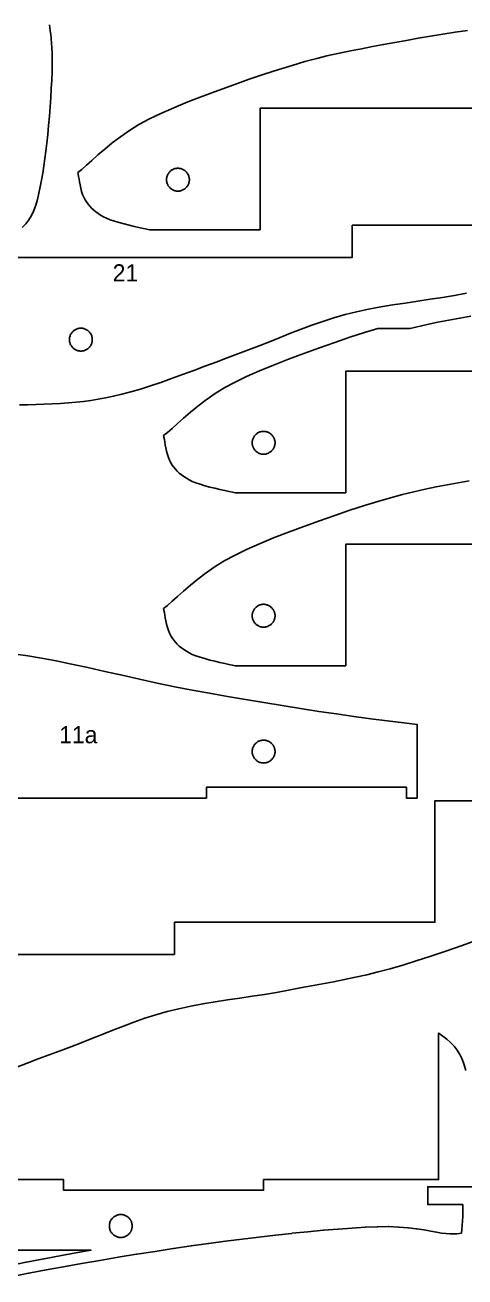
# Model space of a CAD drawing. Header units: metres. Extents: x 5 to 594, y 19 to 394.
# Drawn here: x 302.6 to 364.2, y 23.4 to 198.5 of the extents above; entities that cross this region are included whole.
import ezdxf
from ezdxf.enums import TextEntityAlignment as Align

# ---------------------------------------------------------------- set-up
doc = ezdxf.new("R2010")
doc.units = ezdxf.units.M
for name, color, linetype in [('CORTAR', 1, 'Continuous'), ('GRABAR', 5, 'Continuous'), ('GRABAR_RELLENO', 4, 'Continuous')]:
    doc.layers.add(name, color=color, linetype=linetype)

msp = doc.modelspace()

# ---------------------------------------------------------------- linework, layer by layer
at = {"layer": 'CORTAR'}
for points in [[(306.03, 198.54), (306.08, 198.15), (306.13, 197.7), (306.19, 197.19), (306.26, 196.62), (306.31, 195.99), (306.36, 195.3), (306.4, 194.55), (306.41, 193.74), (306.4, 192.87), (306.37, 191.9), (306.32, 190.81), (306.26, 189.62), (306.19, 188.36), (306.1, 187.06), (306, 185.74), (305.89, 184.44), (305.77, 183.18), (305.64, 181.98), (305.5, 180.87), (305.36, 179.83), (305.21, 178.8), (305.06, 177.79), (304.9, 176.82), (304.73, 175.87), (304.53, 174.97), (304.32, 174.11), (304.08, 173.3), (303.81, 172.56), (303.5, 171.87), (303.13, 171.25), (302.69, 170.69), (302.19, 170.18)], [(372, 186.87), (335.5, 186.87), (335.5, 169.87), (320, 169.87), (319.63, 169.96), (319.14, 170.07), (318.55, 170.2), (317.89, 170.35), (317.19, 170.51), (316.47, 170.68), (315.77, 170.87), (315.1, 171.06), (314.51, 171.27), (314, 171.47), (313.57, 171.69), (313.18, 171.91), (312.82, 172.14), (312.49, 172.38), (312.19, 172.64), (311.91, 172.9), (311.66, 173.17), (311.42, 173.46), (311.21, 173.76), (311, 174.07), (310.81, 174.42), (310.66, 174.82), (310.52, 175.24), (310.41, 175.69), (310.31, 176.14), (310.23, 176.57), (310.16, 176.97), (310.1, 177.34), (310.05, 177.64), (310, 177.87), (310.55, 178.32), (311.2, 178.89), (311.95, 179.57), (312.8, 180.33), (312.8, 180.33), (313.75, 181.15), (314.8, 182.01), (315.95, 182.89), (317.2, 183.75), (318.55, 184.59), (320, 185.37), (321.61, 186.14), (323.42, 186.94), (325.39, 187.75), (327.47, 188.56), (329.62, 189.37), (331.81, 190.16), (333.98, 190.92), (336.1, 191.63), (338.12, 192.28), (340, 192.87), (341.76, 193.39), (343.44, 193.84), (345.06, 194.23), (346.64, 194.58), (348.19, 194.9), (349.72, 195.2), (351.25, 195.49), (352.8, 195.77), (354.38, 196.06), (356, 196.37), (357.67, 196.68), (359.37, 196.96), (361.09, 197.23), (362.82, 197.49), (364.56, 197.75)], [(268.41, 166), (348.41, 166), (348.41, 170.5), (384.91, 170.5)], [(364.41, 161), (362.74, 160.69), (361.04, 160.41), (359.32, 160.14), (357.59, 159.88), (355.85, 159.62), (354.11, 159.36), (352.4, 159.07), (350.7, 158.75), (349.03, 158.4), (347.41, 158), (345.83, 157.55), (344.28, 157.06), (342.76, 156.53), (341.27, 155.97), (339.79, 155.39), (338.31, 154.81), (336.85, 154.21), (335.38, 153.63), (333.9, 153.05), (332.41, 152.5), (330.89, 151.95), (329.35, 151.37), (327.78, 150.78), (326.22, 150.19), (324.66, 149.61), (323.12, 149.05), (321.62, 148.52), (320.15, 148.03), (318.75, 147.58), (317.41, 147.2), (316.16, 146.87), (314.99, 146.59), (313.88, 146.35), (312.82, 146.15), (311.79, 145.98), (310.76, 145.84), (309.73, 145.73), (308.67, 145.64), (307.57, 145.56), (306.41, 145.5), (305.24, 145.45), (304.1, 145.41), (302.97, 145.38), (301.83, 145.37)], [(384, 150.07), (347.5, 150.07), (347.5, 133.07), (332, 133.07), (331.63, 133.16), (331.14, 133.27), (330.55, 133.4), (329.89, 133.55), (329.19, 133.71), (328.47, 133.88), (327.77, 134.07), (327.1, 134.26), (326.51, 134.47), (326, 134.67), (325.57, 134.89), (325.18, 135.11), (324.82, 135.34), (324.49, 135.58), (324.19, 135.84), (323.91, 136.1), (323.66, 136.37), (323.42, 136.66), (323.21, 136.96), (323, 137.27), (322.81, 137.62), (322.66, 138.02), (322.52, 138.44), (322.41, 138.89), (322.31, 139.34), (322.23, 139.77), (322.16, 140.17), (322.1, 140.54), (322.05, 140.84), (322, 141.07), (322.55, 141.52), (323.2, 142.09), (323.95, 142.77), (324.8, 143.53), (325.75, 144.35), (326.8, 145.21), (327.95, 146.09), (329.2, 146.95), (330.55, 147.79), (332, 148.57), (333.61, 149.34), (335.42, 150.14), (337.39, 150.95), (339.47, 151.76), (341.62, 152.57), (343.81, 153.36), (345.98, 154.12), (348.1, 154.83), (350.12, 155.48), (352, 156.07), (356.55, 156.07), (357.34, 156.26), (358.89, 156.61), (360.42, 156.93), (361.94, 157.22), (363.47, 157.51), (365.02, 157.79)], [(384, 125.87), (347.5, 125.87), (347.5, 108.87), (332, 108.87), (331.63, 108.96), (331.14, 109.07), (330.55, 109.2), (329.89, 109.35), (329.19, 109.51), (328.47, 109.68), (327.77, 109.87), (327.1, 110.06), (326.51, 110.27), (326, 110.47), (325.57, 110.69), (325.18, 110.91), (324.82, 111.14), (324.49, 111.38), (324.19, 111.64), (323.91, 111.9), (323.66, 112.17), (323.42, 112.46), (323.21, 112.76), (323, 113.07), (322.81, 113.42), (322.66, 113.82), (322.52, 114.24), (322.41, 114.69), (322.31, 115.14), (322.23, 115.57), (322.16, 115.97), (322.1, 116.34), (322.05, 116.64), (322, 116.87), (322.55, 117.32), (323.2, 117.89), (323.95, 118.57), (324.8, 119.33), (325.75, 120.15), (325.75, 120.15), (326.8, 121.01), (327.95, 121.89), (329.2, 122.75), (330.55, 123.59), (332, 124.37), (333.61, 125.14), (335.42, 125.94), (337.39, 126.75), (339.47, 127.56), (341.62, 128.37), (343.81, 129.16), (345.98, 129.92), (348.1, 130.63), (350.12, 131.28), (352, 131.87), (353.76, 132.39), (355.44, 132.84), (357.06, 133.23), (358.64, 133.58), (360.19, 133.9), (361.72, 134.2), (363.25, 134.49), (364.8, 134.77)], [(301.29, 110.51), (303, 110.27), (304.89, 109.96), (306.93, 109.57), (309.1, 109.12), (311.38, 108.62), (313.75, 108.09), (316.18, 107.54), (318.64, 106.99), (321.11, 106.45), (323.57, 105.94), (326, 105.47), (328.44, 105.03), (330.94, 104.59), (333.48, 104.15), (336.05, 103.72), (338.62, 103.3), (341.19, 102.89), (343.73, 102.5), (346.22, 102.13), (348.65, 101.79), (351, 101.47), (353.31, 101.18), (355.63, 100.9), (357.5, 100.68), (357.5, 90.37), (356, 90.37), (356, 91.87), (328, 91.87), (328, 90.37), (248, 90.37)], [(243.5, 68.5), (323.5, 68.5), (323.5, 73), (360, 73), (360, 90), (375.5, 90)], [(365.88, 70.5), (363.69, 69.71), (361.52, 68.96), (359.4, 68.24), (357.38, 67.59), (355.5, 67), (353.74, 66.49), (352.06, 66.04), (350.44, 65.64), (348.86, 65.29), (347.31, 64.97), (345.78, 64.67), (344.25, 64.39), (342.7, 64.1), (341.12, 63.81), (339.5, 63.5), (337.83, 63.19), (336.13, 62.91), (334.41, 62.64), (332.68, 62.38), (330.94, 62.12), (329.2, 61.86), (327.48, 61.57), (325.79, 61.25), (324.12, 60.9), (322.5, 60.5), (320.92, 60.05), (319.37, 59.56), (317.85, 59.03), (316.36, 58.47), (314.88, 57.89), (313.4, 57.31), (311.94, 56.71), (310.47, 56.13), (308.99, 55.55), (307.5, 55), (305.98, 54.45), (304.44, 53.87), (302.87, 53.28), (301.31, 52.69)], [(364.32, 52.26), (364.08, 53.07), (363.81, 53.82), (363.5, 54.5), (363.13, 55.12), (362.69, 55.68), (362.19, 56.19), (361.66, 56.65), (361.12, 57.06), (360.6, 57.43), (360.5, 57.49), (360.5, 37), (336, 37), (336, 35.5), (308, 35.5), (308, 37), (228, 37), (228, 41.5), (191.5, 41.5), (191.5, 58.5), (176, 58.5)], [(300.61, 23.37), (303.07, 23.88), (303.1, 23.89), (305.53, 24.36), (305.55, 24.36), (307.99, 24.8), (308, 24.8), (310.5, 25.25), (310.51, 25.25), (313.05, 25.69), (313.06, 25.69), (315.63, 26.12), (315.64, 26.12), (318.22, 26.54), (318.23, 26.54), (320.8, 26.95), (320.81, 26.95), (323.35, 27.34), (323.37, 27.35), (325.86, 27.71), (325.87, 27.72), (328.3, 28.06), (328.32, 28.06), (330.67, 28.38), (330.68, 28.38), (333, 28.67), (333.01, 28.68), (335.33, 28.96), (335.35, 28.96), (337.65, 29.23), (337.67, 29.23), (339.95, 29.47), (339.96, 29.48), (342.19, 29.7), (342.21, 29.7), (344.35, 29.9), (344.38, 29.9), (346.43, 30.07), (346.45, 30.08), (348.39, 30.22), (348.42, 30.22), (350.22, 30.33), (350.26, 30.33), (351.89, 30.4), (351.98, 30.4), (353.45, 30.41), (353.56, 30.41), (354.89, 30.36), (355, 30.36), (356.2, 30.26), (356.3, 30.25), (357.38, 30.12), (357.46, 30.11), (358.44, 29.96), (358.5, 29.95), (359.4, 29.79), (359.41, 29.79), (360.22, 29.64), (360.93, 29.52), (361.54, 29.44), (362.09, 29.4), (362.6, 29.4), (363.06, 29.42), (363.44, 29.46), (363.71, 29.5), (363.77, 30), (363.82, 30.58), (363.87, 31.21), (363.9, 31.9), (363.91, 32.64), (363.9, 33.44), (363.9, 33.5), (359, 33.5), (359, 36), (366.3, 36)]]:
    msp.add_lwpolyline(points, dxfattribs=at)
for points in [[(325.57, 177.18), (325.55, 177.29), (325.52, 177.39), (325.48, 177.49), (325.43, 177.58), (325.39, 177.67), (325.33, 177.76), (325.27, 177.85), (325.2, 177.93), (325.13, 178), (325.05, 178.08), (324.97, 178.14), (324.89, 178.2), (324.8, 178.26), (324.71, 178.31), (324.61, 178.35), (324.51, 178.39), (324.41, 178.42), (324.31, 178.44), (324.21, 178.46), (324.1, 178.47), (324, 178.47), (323.9, 178.47), (323.79, 178.46), (323.69, 178.44), (323.59, 178.42), (323.49, 178.39), (323.39, 178.35), (323.29, 178.31), (323.2, 178.26), (323.11, 178.2), (323.03, 178.14), (322.95, 178.08), (322.87, 178), (322.8, 177.93), (322.73, 177.85), (322.67, 177.76), (322.61, 177.67), (322.57, 177.58), (322.52, 177.49), (322.48, 177.39), (322.45, 177.29), (322.43, 177.18), (322.41, 177.08), (322.4, 176.98), (322.4, 176.87), (322.4, 176.77), (322.41, 176.66), (322.43, 176.56), (322.45, 176.46), (322.48, 176.36), (322.52, 176.26), (322.57, 176.17), (322.61, 176.07), (322.67, 175.98), (322.73, 175.9), (322.8, 175.82), (322.87, 175.74), (322.95, 175.67), (323.03, 175.6), (323.11, 175.54), (323.2, 175.49), (323.29, 175.44), (323.39, 175.39), (323.49, 175.36), (323.59, 175.33), (323.69, 175.3), (323.79, 175.29), (323.9, 175.28), (324, 175.27), (324.1, 175.28), (324.21, 175.29), (324.31, 175.3), (324.41, 175.33), (324.51, 175.36), (324.61, 175.39), (324.71, 175.44), (324.8, 175.49), (324.89, 175.54), (324.97, 175.6), (325.05, 175.67), (325.13, 175.74), (325.2, 175.82), (325.27, 175.9), (325.33, 175.98), (325.39, 176.07), (325.43, 176.17), (325.48, 176.26), (325.52, 176.36), (325.55, 176.46), (325.57, 176.56), (325.59, 176.66), (325.6, 176.77), (325.6, 176.87), (325.6, 176.98), (325.59, 177.08), (325.57, 177.18)], [(308.82, 154.29), (308.84, 154.19), (308.87, 154.09), (308.9, 153.99), (308.93, 153.89), (308.98, 153.79), (309.03, 153.7), (309.08, 153.61), (309.14, 153.53), (309.21, 153.45), (309.28, 153.37), (309.36, 153.3), (309.44, 153.23), (309.52, 153.17), (309.61, 153.11), (309.7, 153.07), (309.8, 153.02), (309.9, 152.98), (310, 152.95), (310.1, 152.93), (310.2, 152.91), (310.31, 152.9), (310.41, 152.9), (310.52, 152.9), (310.62, 152.91), (310.72, 152.93), (310.82, 152.95), (310.93, 152.98), (311.02, 153.02), (311.12, 153.07), (311.21, 153.11), (311.3, 153.17), (311.38, 153.23), (311.47, 153.3), (311.54, 153.37), (311.61, 153.45), (311.68, 153.53), (311.74, 153.61), (311.8, 153.7), (311.85, 153.79), (311.89, 153.89), (311.93, 153.99), (311.96, 154.09), (311.98, 154.19), (312, 154.29), (312.01, 154.4), (312.01, 154.5), (312.01, 154.6), (312, 154.71), (311.98, 154.81), (311.96, 154.91), (311.93, 155.01), (311.89, 155.11), (311.85, 155.21), (311.8, 155.3), (311.74, 155.39), (311.68, 155.47), (311.61, 155.55), (311.54, 155.63), (311.47, 155.7), (311.38, 155.77), (311.3, 155.83), (311.21, 155.89), (311.12, 155.93), (311.02, 155.98), (310.93, 156.02), (310.82, 156.05), (310.72, 156.07), (310.62, 156.09), (310.52, 156.1), (310.41, 156.1), (310.31, 156.1), (310.2, 156.09), (310.1, 156.07), (310, 156.05), (309.9, 156.02), (309.8, 155.98), (309.7, 155.93), (309.61, 155.89), (309.52, 155.83), (309.44, 155.77), (309.36, 155.7), (309.28, 155.63), (309.21, 155.55), (309.14, 155.47), (309.08, 155.39), (309.03, 155.3), (308.98, 155.21), (308.93, 155.11), (308.9, 155.01), (308.87, 154.91), (308.84, 154.81), (308.82, 154.71), (308.81, 154.6), (308.81, 154.5), (308.81, 154.4), (308.82, 154.29)], [(337.57, 140.38), (337.55, 140.49), (337.52, 140.59), (337.48, 140.69), (337.43, 140.78), (337.39, 140.87), (337.33, 140.96), (337.27, 141.05), (337.2, 141.13), (337.13, 141.2), (337.05, 141.28), (336.97, 141.34), (336.89, 141.4), (336.8, 141.46), (336.71, 141.51), (336.61, 141.55), (336.51, 141.59), (336.41, 141.62), (336.31, 141.64), (336.21, 141.66), (336.1, 141.67), (336, 141.67), (335.9, 141.67), (335.79, 141.66), (335.69, 141.64), (335.59, 141.62), (335.49, 141.59), (335.39, 141.55), (335.29, 141.51), (335.2, 141.46), (335.11, 141.4), (335.03, 141.34), (334.95, 141.28), (334.87, 141.2), (334.8, 141.13), (334.73, 141.05), (334.67, 140.96), (334.61, 140.87), (334.57, 140.78), (334.52, 140.69), (334.48, 140.59), (334.45, 140.49), (334.43, 140.38), (334.41, 140.28), (334.4, 140.18), (334.4, 140.07), (334.4, 139.97), (334.41, 139.86), (334.43, 139.76), (334.45, 139.66), (334.48, 139.56), (334.52, 139.46), (334.57, 139.37), (334.61, 139.27), (334.67, 139.18), (334.73, 139.1), (334.8, 139.02), (334.87, 138.94), (334.95, 138.87), (335.03, 138.8), (335.11, 138.74), (335.2, 138.69), (335.29, 138.64), (335.39, 138.59), (335.49, 138.56), (335.59, 138.53), (335.69, 138.5), (335.79, 138.49), (335.9, 138.48), (336, 138.47), (336.1, 138.48), (336.21, 138.49), (336.31, 138.5), (336.41, 138.53), (336.51, 138.56), (336.61, 138.59), (336.71, 138.64), (336.8, 138.69), (336.89, 138.74), (336.97, 138.8), (337.05, 138.87), (337.13, 138.94), (337.2, 139.02), (337.27, 139.1), (337.33, 139.18), (337.39, 139.27), (337.43, 139.37), (337.48, 139.46), (337.52, 139.56), (337.55, 139.66), (337.57, 139.76), (337.59, 139.86), (337.6, 139.97), (337.6, 140.07), (337.6, 140.18), (337.59, 140.28), (337.57, 140.38)], [(337.57, 116.18), (337.55, 116.29), (337.52, 116.39), (337.48, 116.49), (337.43, 116.58), (337.39, 116.67), (337.33, 116.76), (337.27, 116.85), (337.2, 116.93), (337.13, 117), (337.05, 117.08), (336.97, 117.14), (336.89, 117.2), (336.8, 117.26), (336.71, 117.31), (336.61, 117.35), (336.51, 117.39), (336.41, 117.42), (336.31, 117.44), (336.21, 117.46), (336.1, 117.47), (336, 117.47), (335.9, 117.47), (335.79, 117.46), (335.69, 117.44), (335.59, 117.42), (335.49, 117.39), (335.39, 117.35), (335.29, 117.31), (335.2, 117.26), (335.11, 117.2), (335.03, 117.14), (334.95, 117.08), (334.87, 117), (334.8, 116.93), (334.73, 116.85), (334.67, 116.76), (334.61, 116.67), (334.57, 116.58), (334.52, 116.49), (334.48, 116.39), (334.45, 116.29), (334.43, 116.18), (334.41, 116.08), (334.4, 115.98), (334.4, 115.87), (334.4, 115.77), (334.41, 115.66), (334.43, 115.56), (334.45, 115.46), (334.48, 115.36), (334.52, 115.26), (334.57, 115.17), (334.61, 115.07), (334.67, 114.98), (334.73, 114.9), (334.8, 114.82), (334.87, 114.74), (334.95, 114.67), (335.03, 114.6), (335.11, 114.54), (335.2, 114.49), (335.29, 114.44), (335.39, 114.39), (335.49, 114.36), (335.59, 114.33), (335.69, 114.3), (335.79, 114.29), (335.9, 114.28), (336, 114.27), (336.1, 114.28), (336.21, 114.29), (336.31, 114.3), (336.41, 114.33), (336.51, 114.36), (336.61, 114.39), (336.71, 114.44), (336.8, 114.49), (336.89, 114.54), (336.97, 114.6), (337.05, 114.67), (337.13, 114.74), (337.2, 114.82), (337.27, 114.9), (337.33, 114.98), (337.39, 115.07), (337.43, 115.17), (337.48, 115.26), (337.52, 115.36), (337.55, 115.46), (337.57, 115.56), (337.59, 115.66), (337.6, 115.77), (337.6, 115.87), (337.6, 115.98), (337.59, 116.08), (337.57, 116.18)], [(337.6, 96.98), (337.59, 97.08), (337.57, 97.18), (337.55, 97.29), (337.52, 97.39), (337.48, 97.49), (337.43, 97.58), (337.39, 97.67), (337.33, 97.76), (337.27, 97.85), (337.2, 97.93), (337.13, 98), (337.05, 98.08), (336.97, 98.14), (336.89, 98.2), (336.8, 98.26), (336.71, 98.31), (336.61, 98.35), (336.51, 98.39), (336.41, 98.42), (336.31, 98.44), (336.21, 98.46), (336.1, 98.47), (336, 98.47), (335.9, 98.47), (335.79, 98.46), (335.69, 98.44), (335.59, 98.42), (335.49, 98.39), (335.39, 98.35), (335.29, 98.31), (335.2, 98.26), (335.11, 98.2), (335.03, 98.14), (334.95, 98.08), (334.87, 98), (334.8, 97.93), (334.73, 97.85), (334.67, 97.76), (334.61, 97.67), (334.57, 97.58), (334.52, 97.49), (334.48, 97.39), (334.45, 97.29), (334.43, 97.18), (334.41, 97.08), (334.4, 96.98), (334.4, 96.87), (334.4, 96.77), (334.41, 96.66), (334.43, 96.56), (334.45, 96.46), (334.48, 96.36), (334.52, 96.26), (334.57, 96.17), (334.61, 96.07), (334.67, 95.98), (334.73, 95.9), (334.8, 95.82), (334.87, 95.74), (334.95, 95.67), (335.03, 95.6), (335.11, 95.54), (335.2, 95.49), (335.29, 95.44), (335.39, 95.39), (335.49, 95.36), (335.59, 95.33), (335.69, 95.3), (335.79, 95.29), (335.9, 95.28), (336, 95.27), (336.1, 95.28), (336.21, 95.29), (336.31, 95.3), (336.41, 95.33), (336.51, 95.36), (336.61, 95.39), (336.71, 95.44), (336.8, 95.49), (336.89, 95.54), (336.97, 95.6), (337.05, 95.67), (337.13, 95.74), (337.2, 95.82), (337.27, 95.9), (337.33, 95.98), (337.39, 96.07), (337.43, 96.17), (337.48, 96.26), (337.52, 96.36), (337.55, 96.46), (337.57, 96.56), (337.59, 96.66), (337.6, 96.77), (337.6, 96.87), (337.6, 96.98)], [(317.6, 30.4), (317.59, 30.29), (317.57, 30.19), (317.55, 30.09), (317.52, 29.99), (317.48, 29.89), (317.43, 29.79), (317.39, 29.7), (317.33, 29.61), (317.27, 29.53), (317.2, 29.45), (317.13, 29.37), (317.05, 29.3), (316.97, 29.23), (316.89, 29.17), (316.8, 29.11), (316.71, 29.07), (316.61, 29.02), (316.51, 28.98), (316.41, 28.95), (316.31, 28.93), (316.21, 28.91), (316.1, 28.9), (316, 28.9), (315.9, 28.9), (315.79, 28.91), (315.69, 28.93), (315.59, 28.95), (315.49, 28.98), (315.39, 29.02), (315.29, 29.07), (315.2, 29.11), (315.11, 29.17), (315.03, 29.23), (314.95, 29.3), (314.87, 29.37), (314.8, 29.45), (314.73, 29.53), (314.67, 29.61), (314.61, 29.7), (314.57, 29.79), (314.52, 29.89), (314.48, 29.99), (314.45, 30.09), (314.43, 30.19), (314.41, 30.29), (314.4, 30.4), (314.4, 30.5), (314.4, 30.6), (314.41, 30.71), (314.43, 30.81), (314.45, 30.91), (314.48, 31.01), (314.52, 31.11), (314.57, 31.21), (314.61, 31.3), (314.67, 31.39), (314.73, 31.47), (314.8, 31.55), (314.87, 31.63), (314.95, 31.7), (315.03, 31.77), (315.11, 31.83), (315.2, 31.89), (315.29, 31.93), (315.39, 31.98), (315.49, 32.02), (315.59, 32.05), (315.69, 32.07), (315.79, 32.09), (315.9, 32.1), (316, 32.1), (316.1, 32.1), (316.21, 32.09), (316.31, 32.07), (316.41, 32.05), (316.51, 32.02), (316.61, 31.98), (316.71, 31.93), (316.8, 31.89), (316.89, 31.83), (316.97, 31.77), (317.05, 31.7), (317.13, 31.63), (317.2, 31.55), (317.27, 31.47), (317.33, 31.39), (317.39, 31.3), (317.43, 31.21), (317.48, 31.11), (317.52, 31.01), (317.55, 30.91), (317.57, 30.81), (317.59, 30.71), (317.6, 30.6), (317.6, 30.5), (317.6, 30.4)]]:
    msp.add_lwpolyline(points, close=True, dxfattribs=at)
at = {"layer": 'GRABAR_RELLENO'}
msp.add_lwpolyline([(300.28, 24.94), (302.74, 25.45), (302.75, 25.45), (302.79, 25.46), (302.8, 25.46), (305.23, 25.93), (305.23, 25.93), (305.26, 25.93), (305.27, 25.93), (307.71, 26.38), (307.71, 26.38), (307.72, 26.38), (307.72, 26.38), (310.22, 26.82), (310.23, 26.82), (310.24, 26.82), (310.24, 26.82), (311.84, 27.1), (267.02, 27.1)], dxfattribs=at)

# ---------------------------------------------------------------- texts
at = {"layer": 'GRABAR'}
for s, p in [('21', (316.65, 161.92)), ('11a', (310.05, 97.31))]:
    msp.add_text(s, height=2.4, dxfattribs=at).set_placement(p, align=Align.BOTTOM_CENTER)

doc.saveas('drawing.dxf')
